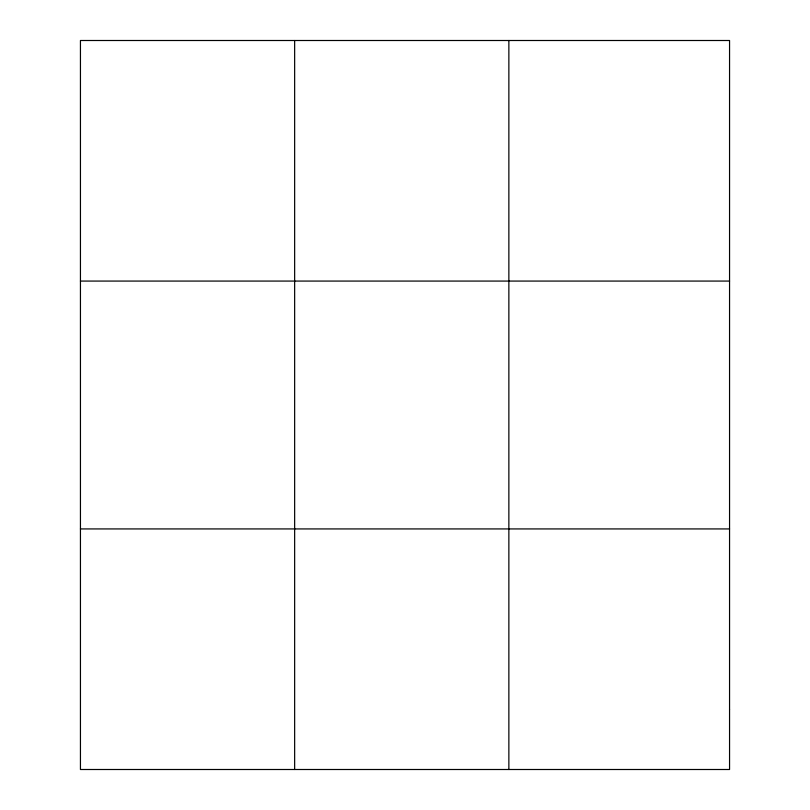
<?xml version="1.0" encoding="UTF-8"?>
<svg xmlns="http://www.w3.org/2000/svg" width="810" height="810" viewBox="0 0 810 810"><rect width="100%" height="100%" fill="white"/><g stroke="black" fill="none" stroke-linecap="round" stroke-linejoin="round"><path stroke-width="1.21" d="M294.648 769.5L294.648 40.5M508.862 769.5L508.862 40.5M80.443 281.07L729.557 281.07M80.443 528.93L729.557 528.93M729.557 709.357L729.557 769.5L80.443 769.5L80.443 40.5L729.557 40.5L729.557 709.357"/></g></svg>
